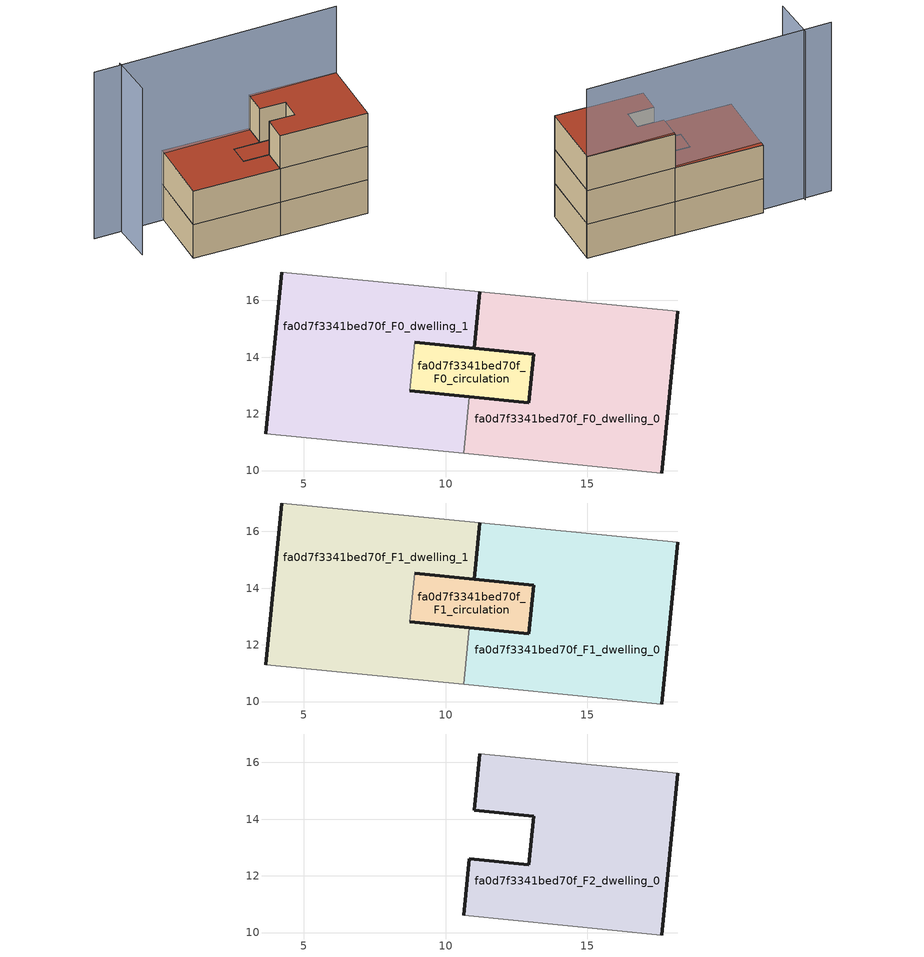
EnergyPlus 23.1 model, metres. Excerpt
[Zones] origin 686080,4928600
fa0d7f3341bed70f_F0_dwelling_0
 floor ground (EU_floor_Construction): 18.2,15.61 17.63,9.91 10.64,10.61 10.84,12.6 12.94,12.4 13.11,14.11 11.01,14.31 11.21,16.31 z0
 wall outside (EU_wall_Construction): 17.63,9.91 18.2,15.61 / 11.21,16.31 11.01,14.31 13.11,14.11 12.94,12.4 10.84,12.6 z0:3
 wall adiabatic (EU_wall_Construction): 18.2,15.61 11.21,16.31 / 10.64,10.61 17.63,9.91 z0:3
 wall to fa0d7f3341bed70f_F0_dwelling_1 (EU_wall_Construction): 10.84,12.6 10.64,10.61 z0:3
fa0d7f3341bed70f_F0_dwelling_1
 floor ground (EU_floor_Construction): 11.21,16.31 11.01,14.31 8.91,14.52 8.74,12.81 10.84,12.6 10.64,10.61 3.65,11.3 4.22,17 z0
 wall outside (EU_wall_Construction): 4.22,17 3.65,11.3 / 10.84,12.6 8.74,12.81 / 8.91,14.52 11.01,14.31 11.21,16.31 z0:3
 wall adiabatic (EU_wall_Construction): 3.65,11.3 10.64,10.61 / 11.21,16.31 4.22,17 z0:3
 wall to fa0d7f3341bed70f_F0_circulation (EU_wall_Construction): 8.74,12.81 8.91,14.52 z0:3
fa0d7f3341bed70f_F0_circulation
 floor ground (EU_floor_Construction): 13.11,14.11 12.94,12.4 8.74,12.81 8.91,14.52 z0
 wall outside (EU_wall_Construction): 8.74,12.81 12.94,12.4 13.11,14.11 8.91,14.52 z0:3
fa0d7f3341bed70f_F1_dwelling_0
 floor to fa0d7f3341bed70f_F0_dwelling_0 (EU_floor_Construction): 18.2,15.61 17.63,9.91 10.64,10.61 10.84,12.6 12.94,12.4 13.11,14.11 11.01,14.31 11.21,16.31 z3
 wall outside (EU_wall_Construction): 17.63,9.91 18.2,15.61 / 11.21,16.31 11.01,14.31 13.11,14.11 12.94,12.4 10.84,12.6 z3:6
 wall adiabatic (EU_wall_Construction): 18.2,15.61 11.21,16.31 / 10.64,10.61 17.63,9.91 z3:6
 wall to fa0d7f3341bed70f_F1_dwelling_1 (EU_wall_Construction): 10.84,12.6 10.64,10.61 z3:6
fa0d7f3341bed70f_F1_dwelling_1
 floor to fa0d7f3341bed70f_F0_dwelling_1 (EU_floor_Construction): 11.21,16.31 11.01,14.31 8.91,14.52 8.74,12.81 10.84,12.6 10.64,10.61 3.65,11.3 4.22,17 z3
 wall outside (EU_wall_Construction): 4.22,17 3.65,11.3 / 10.84,12.6 8.74,12.81 / 8.91,14.52 11.01,14.31 11.21,16.31 z3:6
 wall adiabatic (EU_wall_Construction): 3.65,11.3 10.64,10.61 / 11.21,16.31 4.22,17 z3:6
 wall to fa0d7f3341bed70f_F1_circulation (EU_wall_Construction): 8.74,12.81 8.91,14.52 z3:6
 roof outside (EU_roof_Construction): 10.64,10.61 10.84,12.6 8.74,12.81 8.91,14.52 11.01,14.31 11.21,16.31 4.22,17 3.65,11.3 z6
fa0d7f3341bed70f_F1_circulation
 floor to fa0d7f3341bed70f_F0_circulation (EU_floor_Construction): 13.11,14.11 12.94,12.4 8.74,12.81 8.91,14.52 z3
 wall outside (EU_wall_Construction): 8.74,12.81 12.94,12.4 13.11,14.11 8.91,14.52 z3:6
 roof outside (EU_roof_Construction): 12.94,12.4 13.11,14.11 8.91,14.52 8.74,12.81 z6
fa0d7f3341bed70f_F2_dwelling_0
 floor to fa0d7f3341bed70f_F1_dwelling_0 (EU_floor_Construction): 18.2,15.61 17.63,9.91 10.64,10.61 10.84,12.6 12.94,12.4 13.11,14.11 11.01,14.31 11.21,16.31 z6
 wall outside (EU_wall_Construction): 11.21,16.31 11.01,14.31 13.11,14.11 12.94,12.4 10.84,12.6 10.64,10.61 / 17.63,9.91 18.2,15.61 z6:9
 wall adiabatic (EU_wall_Construction): 18.2,15.61 11.21,16.31 / 10.64,10.61 17.63,9.91 z6:9
 roof outside (EU_roof_Construction): 17.63,9.91 18.2,15.61 11.21,16.31 11.01,14.31 13.11,14.11 12.94,12.4 10.84,12.6 10.64,10.61 z9
shading: 0.75,17.11 0.57,13.53 / 18.19,15.55 -1.44,17.05 z0:15
[Building]
EU S2 Campaign: North Axis=0; Terrain=City; Solar Distribution=FullExterior
[Site:Location]
Bologna: Latitude=44.5; Longitude=11.25; Time Zone=1; Elevation=37
[SizingPeriod:WeatherFileDays]
AnnualSizingPeriod: Begin Month=1; Begin Day of Month=1; End Month=12; End Day of Month=31; Day of Week for Start Day=Monday; Use Weather File Daylight Saving Period=No; Use Weather File Rain and Snow Indicators=No
[MATERIAL]
EU_InternalMass_Material: Roughness=MediumRough; Thickness=0.1; Conductivity=1; Density=1800; Specific Heat=900; Thermal Absorptance=0.9; Solar Absorptance=0.7; Visible Absorptance=0.7
[MATERIAL:NOMASS] Roughness=MediumRough; Thermal Absorptance=0.9; Solar Absorptance=0.7; Visible Absorptance=0.7
Name | Thermal Resistance
EU_wall_NoMass | 0.937881
EU_roof_NoMass | 0.548572
EU_floor_NoMass | 0.71348
[CONSTRUCTION]
EU_wall_Construction: EU_wall_NoMass
EU_roof_Construction: EU_roof_NoMass
EU_floor_Construction: EU_floor_NoMass
EU_InternalMass_Construction: EU_InternalMass_Material
[ZONE] Type=1; Multiplier=1; Ceiling Height=autocalculate; Floor Area=autocalculate; Part of Total Floor Area=Yes
Name | Volume
fa0d7f3341bed70f_F0_dwelling_0 | 109.869
fa0d7f3341bed70f_F1_dwelling_0; fa0d7f3341bed70f_F2_dwelling_0; fa0d7f3341bed70f_F0_dwelling_1; fa0d7f3341bed70f_F1_dwelling_1 | 109.868
fa0d7f3341bed70f_F0_circulation | 21.7317
fa0d7f3341bed70f_F1_circulation | 21.7324
[INTERNALMASS] Construction=EU_InternalMass_Construction
Name | Zone or ZoneList | Surface Area
fa0d7f3341bed70f_F0_dwelling_0_EU_InternalMass | fa0d7f3341bed70f_F0_dwelling_0 | 36.6228
fa0d7f3341bed70f_F0_dwelling_1_EU_InternalMass | fa0d7f3341bed70f_F0_dwelling_1 | 36.6228
fa0d7f3341bed70f_F1_dwelling_0_EU_InternalMass | fa0d7f3341bed70f_F1_dwelling_0 | 36.6228
fa0d7f3341bed70f_F1_dwelling_1_EU_InternalMass | fa0d7f3341bed70f_F1_dwelling_1 | 36.6228
fa0d7f3341bed70f_F2_dwelling_0_EU_InternalMass | fa0d7f3341bed70f_F2_dwelling_0 | 80.6316
[OTHEREQUIPMENT] Fuel Type=Electricity; Design Level Calculation Method=Watts/Area; Power per Zone Floor Area=1; Fraction Latent=0; Fraction Radiant=0; Fraction Lost=0; Carbon Dioxide Generation Rate=0; EndUse Subcategory=EU_Step8_InternalGains
Name | Zone or ZoneList or Space or SpaceList | Schedule
EU_Step8_InternalGain_fa0d7f3341bed70f_F0_dwelling_0_f000 | fa0d7f3341bed70f_F0_dwelling_0 | EU_Step8_GainSchedule_fa0d7f3341bed70f_F0_dwelling_0_f000
EU_Step8_InternalGain_fa0d7f3341bed70f_F0_dwelling_1_f000 | fa0d7f3341bed70f_F0_dwelling_1 | EU_Step8_GainSchedule_fa0d7f3341bed70f_F0_dwelling_1_f000
EU_Step8_InternalGain_fa0d7f3341bed70f_F1_dwelling_0_f000 | fa0d7f3341bed70f_F1_dwelling_0 | EU_Step8_GainSchedule_fa0d7f3341bed70f_F1_dwelling_0_f000
EU_Step8_InternalGain_fa0d7f3341bed70f_F1_dwelling_1_f000 | fa0d7f3341bed70f_F1_dwelling_1 | EU_Step8_GainSchedule_fa0d7f3341bed70f_F1_dwelling_1_f000
EU_Step8_InternalGain_fa0d7f3341bed70f_F2_dwelling_0_f000 | fa0d7f3341bed70f_F2_dwelling_0 | EU_Step8_GainSchedule_fa0d7f3341bed70f_F2_dwelling_0_f000
[ZONEINFILTRATION:DESIGNFLOWRATE] Schedule=EU_AlwaysOn; Design Flow Rate Calculation Method=Flow/Area; Flow Rate per Floor Area=0.0005; Constant Term Coefficient=1; Temperature Term Coefficient=0; Velocity Term Coefficient=0; Velocity Squared Term Coefficient=0
Name | Zone or ZoneList or Space or SpaceList
EU_Circulation_Infiltration_fa0d7f3341bed70f_F0_circulation | fa0d7f3341bed70f_F0_circulation
EU_Circulation_Infiltration_fa0d7f3341bed70f_F1_circulation | fa0d7f3341bed70f_F1_circulation
[ZONEVENTILATION:DESIGNFLOWRATE] Schedule=EU_AlwaysOn; Design Flow Rate Calculation Method=AirChanges/Hour; Air Changes per Hour=0.687892; Ventilation Type=Natural; Fan Pressure Rise=0; Fan Total Efficiency=1; Constant Term Coefficient=1; Temperature Term Coefficient=0; Velocity Term Coefficient=0; Velocity Squared Term Coefficient=0; Minimum Indoor Temperature=-100; Maximum Indoor Temperature=100; Delta Temperature=-100; Minimum Outdoor Temperature=-100; Maximum Outdoor Temperature=100; Maximum Wind Speed=40
Name | Zone or ZoneList or Space or SpaceList
EU_ConstantAir_fa0d7f3341bed70f_F0_dwelling_0 | fa0d7f3341bed70f_F0_dwelling_0
EU_ConstantAir_fa0d7f3341bed70f_F0_dwelling_1 | fa0d7f3341bed70f_F0_dwelling_1
EU_ConstantAir_fa0d7f3341bed70f_F1_dwelling_0 | fa0d7f3341bed70f_F1_dwelling_0
EU_ConstantAir_fa0d7f3341bed70f_F1_dwelling_1 | fa0d7f3341bed70f_F1_dwelling_1
EU_ConstantAir_fa0d7f3341bed70f_F2_dwelling_0 | fa0d7f3341bed70f_F2_dwelling_0
[HVACTEMPLATE:THERMOSTAT] Constant Heating Setpoint=20; Constant Cooling Setpoint=50
EU_HeatOnly_fa0d7f3341bed70f_F0_dwelling_0; EU_HeatOnly_fa0d7f3341bed70f_F0_dwelling_1; EU_HeatOnly_fa0d7f3341bed70f_F1_dwelling_0; EU_HeatOnly_fa0d7f3341bed70f_F1_dwelling_1; EU_HeatOnly_fa0d7f3341bed70f_F2_dwelling_0
[HVACTEMPLATE:ZONE:IDEALLOADSAIRSYSTEM] System Availability Schedule=EU_AlwaysOn; Maximum Heating Supply Air Temperature=50; Minimum Cooling Supply Air Temperature=13; Maximum Heating Supply Air Humidity Ratio=0.0156; Minimum Cooling Supply Air Humidity Ratio=0.0077; Heating Limit=NoLimit; Cooling Limit=NoLimit; Heating Availability Schedule=EU_AlwaysOn; Cooling Availability Schedule=EU_CoolingOff; Dehumidification Control Type=ConstantSensibleHeatRatio; Cooling Sensible Heat Ratio=0.7; Dehumidification Setpoint=60; Humidification Control Type=None; Humidification Setpoint=30; Outdoor Air Method=None; Outdoor Air Flow Rate per Person=0.00944; Outdoor Air Flow Rate per Zone Floor Area=0; Outdoor Air Flow Rate per Zone=0; Demand Controlled Ventilation Type=None; Outdoor Air Economizer Type=NoEconomizer; Heat Recovery Type=None; Sensible Heat Recovery Effectiveness=0.7; Latent Heat Recovery Effectiveness=0.65
Name | Template Thermostat
fa0d7f3341bed70f_F0_dwelling_0 | EU_HeatOnly_fa0d7f3341bed70f_F0_dwelling_0
fa0d7f3341bed70f_F0_dwelling_1 | EU_HeatOnly_fa0d7f3341bed70f_F0_dwelling_1
fa0d7f3341bed70f_F1_dwelling_0 | EU_HeatOnly_fa0d7f3341bed70f_F1_dwelling_0
fa0d7f3341bed70f_F1_dwelling_1 | EU_HeatOnly_fa0d7f3341bed70f_F1_dwelling_1
fa0d7f3341bed70f_F2_dwelling_0 | EU_HeatOnly_fa0d7f3341bed70f_F2_dwelling_0
[SIZING:ZONE] Zone Cooling Design Supply Air Temperature Input Method=SupplyAirTemperature; Zone Cooling Design Supply Air Temperature=13; Zone Heating Design Supply Air Temperature Input Method=SupplyAirTemperature; Zone Heating Design Supply Air Temperature=50; Zone Cooling Design Supply Air Humidity Ratio=0.008; Zone Heating Design Supply Air Humidity Ratio=0.008; Cooling Design Air Flow Method=DesignDay; Cooling Design Air Flow Rate=0; Cooling Minimum Air Flow per Zone Floor Area=0.000762; Cooling Minimum Air Flow=0; Cooling Minimum Air Flow Fraction=0.2; Heating Design Air Flow Method=DesignDay; Heating Design Air Flow Rate=0; Heating Maximum Air Flow per Zone Floor Area=0.002032; Heating Maximum Air Flow=0.141576; Heating Maximum Air Flow Fraction=0.3; Account for Dedicated Outdoor Air System=No; Dedicated Outdoor Air System Control Strategy=NeutralSupplyAir; Dedicated Outdoor Air Low Setpoint Temperature for Design=autosize; Dedicated Outdoor Air High Setpoint Temperature for Design=autosize; Zone Load Sizing Method=Sensible Load Only No Latent Load; Zone Latent Cooling Design Supply Air Humidity Ratio Input Method=HumidityRatioDifference; Zone Cooling Design Supply Air Humidity Ratio Difference=0.005; Zone Latent Heating Design Supply Air Humidity Ratio Input Method=HumidityRatioDifference; Zone Humidification Design Supply Air Humidity Ratio Difference=0.005
fa0d7f3341bed70f_F0_dwelling_0; fa0d7f3341bed70f_F0_dwelling_1; fa0d7f3341bed70f_F1_dwelling_0; fa0d7f3341bed70f_F1_dwelling_1; fa0d7f3341bed70f_F2_dwelling_0
[SCHEDULE:CONSTANT]
Name | Hourly Value
EU_AlwaysOn | 1
EU_CoolingOff | 0
[SCHEDULE:FILE] Column Number=1; Rows to Skip at Top=0; Number of Hours of Data=8760; Column Separator=Comma; Interpolate to Timestep=No; Minutes per Item=60; Adjust Schedule for Daylight Savings=Yes
Name | File
EU_Step8_GainSchedule_fa0d7f3341bed70f_F0_dwelling_0_f000 | ../../schedules/fa0d7f3341bed70f/fa0d7f3341bed70f_F0_dwelling_0_f000_gain.csv
EU_Step8_GainSchedule_fa0d7f3341bed70f_F0_dwelling_1_f000 | ../../schedules/fa0d7f3341bed70f/fa0d7f3341bed70f_F0_dwelling_1_f000_gain.csv
EU_Step8_GainSchedule_fa0d7f3341bed70f_F1_dwelling_0_f000 | ../../schedules/fa0d7f3341bed70f/fa0d7f3341bed70f_F1_dwelling_0_f000_gain.csv
EU_Step8_GainSchedule_fa0d7f3341bed70f_F1_dwelling_1_f000 | ../../schedules/fa0d7f3341bed70f/fa0d7f3341bed70f_F1_dwelling_1_f000_gain.csv
EU_Step8_GainSchedule_fa0d7f3341bed70f_F2_dwelling_0_f000 | ../../schedules/fa0d7f3341bed70f/fa0d7f3341bed70f_F2_dwelling_0_f000_gain.csv
